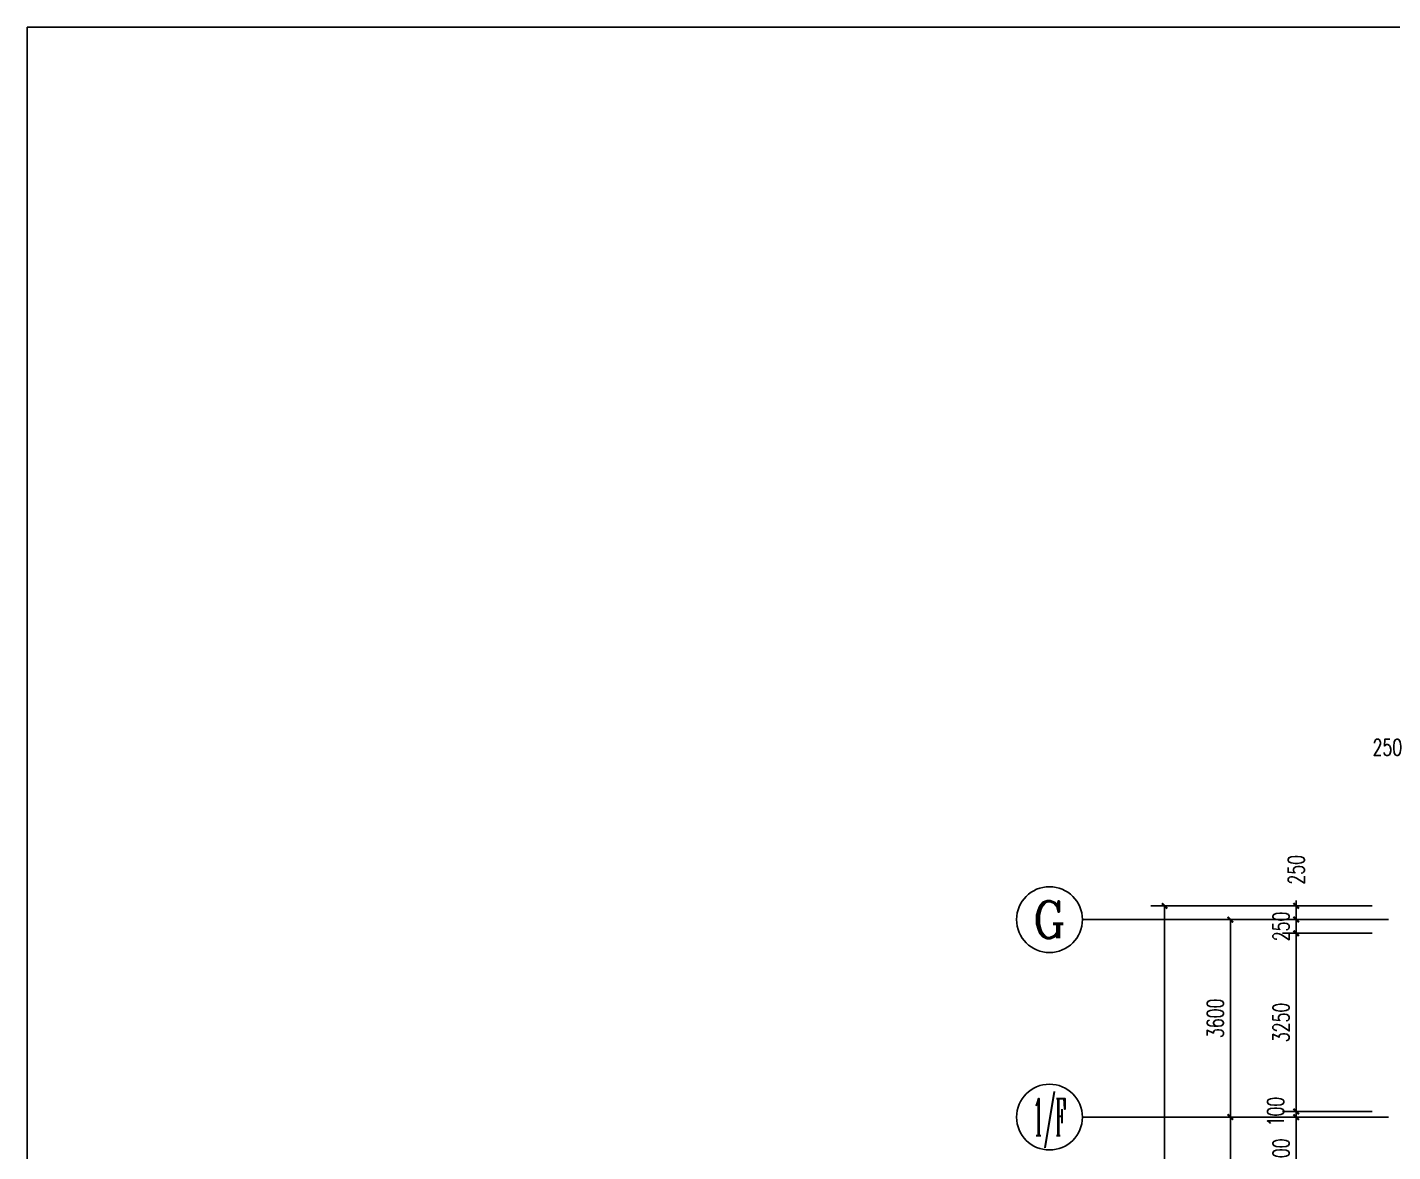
# Model space of a CAD drawing. Extents: x 392800 to 1041602, y -388882 to -94077.
# Drawn here: x 392800 to 417702, y -187086 to -166588 of the extents above; entities that cross this region are included whole.
import ezdxf
from ezdxf.enums import TextEntityAlignment as Align

# ---------------------------------------------------------------- set-up
doc = ezdxf.new("R2010")
doc.units = 0
doc.header["$LTSCALE"] = 1000
doc.header["$MEASUREMENT"] = 0
for name, color, linetype in [('AXIS_TEXT', 7, 'Continuous'), ('IBS-完成面', 2, 'Continuous'), ('IBS-轴号', 160, 'Continuous'), ('IBS－外尺寸标注', 51, 'Continuous')]:
    doc.layers.add(name, color=color, linetype=linetype)
doc.styles.add('_TCH_DIM_T3', font='SIMPLEX', dxfattribs={"width": 0.705882, "bigfont": 'GBCBIG'})
doc.styles.add('COMPLEX', font='COMPLEX')
doc.dimstyles.new('_TCH_ARCH&&100', dxfattribs={"dimtxt": 297.5, "dimasz": 100, "dimexe": 250, "dimexo": 300, "dimgap": 126.25, "dimtad": 1, "dimdec": 0, "dimzin": 0, "dimdsep": 46, "dimtxsty": '_TCH_DIM_T3', "dimblk": 'ARCHTICK', "dimcen": 0.09, "dimclrt": 7, "dimazin": 2, "dimtfac": 1, "dimtdec": 0, "dimtix": 1, "dimtmove": 2, "dimatfit": 3, "dimfxl": 1, "dimtolj": 1, "dimtzin": 0, "dimarcsym": 0})

# ---------------------------------------------------------------- blocks, each defined once
blk = doc.blocks.new('_ArchTick')
at = {"color": 0, "linetype": 'ByBlock', "const_width": 0.4}
blk.add_lwpolyline([(-0.5, -0.5), (0.5, 0.5)], dxfattribs=at)
blk = doc.blocks.new('*D261')
at = {"layer": 'Defpoints', "color": 0, "transparency": 16777216}
for p in [(415942, -186355), (417627, -186355), (417627, -186455)]:
    blk.add_point(p, dxfattribs=at)
at = {"layer": 'IBS－外尺寸标注', "color": 0, "lineweight": -2, "transparency": 16777216}
for p, q in [((415942, -186355), (415942, -186255)), ((417327, -186355), (415692, -186355)), ((417327, -186455), (415692, -186455)), ((415942, -186455), (415942, -186355)), ((415942, -186455), (415942, -186555))]:
    blk.add_line(p, q, dxfattribs=at)
at = {"layer": 'IBS－外尺寸标注', "color": 0, "lineweight": -2, "transparency": 16777216, "xscale": 100, "yscale": 100, "zscale": 100}
for p, rotation in [((415942, -186355), 270), ((415942, -186455), 90)]:
    blk.add_blockref('_ArchTick', p, dxfattribs=dict(at, rotation=rotation))
at = {"layer": 'IBS－外尺寸标注', "color": 7, "transparency": 16777216, "insert": (415567, -186355), "char_height": 297.5, "attachment_point": 5, "rotation": 90, "style": '_TCH_DIM_T3'}
blk.add_mtext('\\A1;100', dxfattribs=at)
blk = doc.blocks.new('*D262')
at = {"layer": 'Defpoints', "color": 0, "transparency": 16777216}
for p in [(417627, -182855), (415942, -183105), (417627, -183105)]:
    blk.add_point(p, dxfattribs=at)
at = {"layer": 'IBS－外尺寸标注', "color": 0, "lineweight": -2, "transparency": 16777216}
for p, q in [((415942, -182855), (415942, -182755)), ((417327, -182855), (415692, -182855)), ((415942, -182855), (415942, -183105)), ((417327, -183105), (415692, -183105)), ((415942, -183105), (415942, -183205))]:
    blk.add_line(p, q, dxfattribs=at)
at = {"layer": 'IBS－外尺寸标注', "color": 0, "lineweight": -2, "transparency": 16777216, "xscale": 100, "yscale": 100, "zscale": 100}
for p, rotation in [((415942, -182855), 270), ((415942, -183105), 90)]:
    blk.add_blockref('_ArchTick', p, dxfattribs=dict(at, rotation=rotation))
at = {"layer": 'IBS－外尺寸标注', "color": 7, "transparency": 16777216, "insert": (415667, -182980), "char_height": 297.5, "attachment_point": 5, "rotation": 90, "style": '_TCH_DIM_T3'}
blk.add_mtext('\\A1;250', dxfattribs=at)
blk = doc.blocks.new('*D263')
at = {"layer": 'Defpoints', "color": 0, "transparency": 16777216}
for p in [(415942, -182605), (417627, -182605), (417627, -182855)]:
    blk.add_point(p, dxfattribs=at)
at = {"layer": 'IBS－外尺寸标注', "color": 0, "lineweight": -2, "transparency": 16777216}
for p, q in [((415942, -182605), (415942, -182505)), ((417327, -182605), (415692, -182605)), ((415942, -182855), (415942, -182605)), ((417327, -182855), (415692, -182855)), ((415942, -182855), (415942, -182955))]:
    blk.add_line(p, q, dxfattribs=at)
at = {"layer": 'IBS－外尺寸标注', "color": 0, "lineweight": -2, "transparency": 16777216, "xscale": 100, "yscale": 100, "zscale": 100}
for p, rotation in [((415942, -182605), 270), ((415942, -182855), 90)]:
    blk.add_blockref('_ArchTick', p, dxfattribs=dict(at, rotation=rotation))
at = {"layer": 'IBS－外尺寸标注', "color": 7, "transparency": 16777216, "insert": (415942, -181947), "char_height": 297.5, "attachment_point": 5, "rotation": 90, "style": '_TCH_DIM_T3'}
blk.add_mtext('\\A1;250', dxfattribs=at)
blk = doc.blocks.new('*D283')
at = {"layer": 'Defpoints', "color": 0, "transparency": 16777216}
for p in [(418127, -179714), (418127, -182109), (418377, -182109)]:
    blk.add_point(p, dxfattribs=at)
at = {"layer": 'IBS－外尺寸标注', "color": 0, "lineweight": -2, "transparency": 16777216}
for p, q in [((418127, -181809), (418127, -179464)), ((418377, -181809), (418377, -179464)), ((418127, -179714), (418027, -179714)), ((418377, -179714), (418127, -179714)), ((418377, -179714), (418477, -179714))]:
    blk.add_line(p, q, dxfattribs=at)
at = {"layer": 'IBS－外尺寸标注', "color": 0, "lineweight": -2, "transparency": 16777216, "xscale": 100, "yscale": 100, "zscale": 100}
blk.add_blockref('_ArchTick', (418127, -179714), dxfattribs=at)
at = {"layer": 'IBS－外尺寸标注', "color": 0, "lineweight": -2, "transparency": 16777216, "xscale": 100, "yscale": 100, "zscale": 100, "rotation": 180}
blk.add_blockref('_ArchTick', (418377, -179714), dxfattribs=at)
at = {"layer": 'IBS－外尺寸标注', "color": 7, "transparency": 16777216, "insert": (417605, -179714), "char_height": 297.5, "attachment_point": 5, "style": '_TCH_DIM_T3'}
blk.add_mtext('\\A1;250', dxfattribs=at)
blk = doc.blocks.new('*D324')
at = {"layer": 'Defpoints', "color": 0, "transparency": 16777216}
for p in [(415942, -183105), (417627, -183105), (417627, -186355)]:
    blk.add_point(p, dxfattribs=at)
at = {"layer": 'IBS－外尺寸标注', "color": 0, "lineweight": -2, "transparency": 16777216}
for p, q in [((417327, -183105), (415692, -183105)), ((415942, -186355), (415942, -183105)), ((417327, -186355), (415692, -186355))]:
    blk.add_line(p, q, dxfattribs=at)
at = {"layer": 'IBS－外尺寸标注', "color": 0, "lineweight": -2, "transparency": 16777216, "xscale": 100, "yscale": 100, "zscale": 100}
for p, rotation in [((415942, -183105), 90), ((415942, -186355), 270)]:
    blk.add_blockref('_ArchTick', p, dxfattribs=dict(at, rotation=rotation))
at = {"layer": 'IBS－外尺寸标注', "color": 7, "transparency": 16777216, "insert": (415667, -184730), "char_height": 297.5, "attachment_point": 5, "rotation": 90, "style": '_TCH_DIM_T3'}
blk.add_mtext('\\A1;3250', dxfattribs=at)
blk = doc.blocks.new('*D327')
at = {"layer": 'Defpoints', "color": 0, "transparency": 16777216}
for p in [(415942, -186455), (417627, -186455), (417627, -187955)]:
    blk.add_point(p, dxfattribs=at)
at = {"layer": 'IBS－外尺寸标注', "color": 0, "lineweight": -2, "transparency": 16777216}
for p, q in [((417327, -186455), (415692, -186455)), ((415942, -187955), (415942, -186455)), ((417327, -187955), (415692, -187955))]:
    blk.add_line(p, q, dxfattribs=at)
at = {"layer": 'IBS－外尺寸标注', "color": 0, "lineweight": -2, "transparency": 16777216, "xscale": 100, "yscale": 100, "zscale": 100}
for p, rotation in [((415942, -186455), 90), ((415942, -187955), 270)]:
    blk.add_blockref('_ArchTick', p, dxfattribs=dict(at, rotation=rotation))
at = {"layer": 'IBS－外尺寸标注', "color": 7, "transparency": 16777216, "insert": (415667, -187205), "char_height": 297.5, "attachment_point": 5, "rotation": 90, "style": '_TCH_DIM_T3'}
blk.add_mtext('\\A1;1500', dxfattribs=at)
blk = doc.blocks.new('*D335')
at = {"layer": 'Defpoints', "color": 0, "transparency": 16777216}
for p in [(417627, -182605), (413542, -216705), (417627, -216705)]:
    blk.add_point(p, dxfattribs=at)
at = {"layer": 'IBS－外尺寸标注', "color": 0, "lineweight": -2, "transparency": 16777216}
for p, q in [((417327, -182605), (413292, -182605)), ((413542, -182605), (413542, -216705)), ((417327, -216705), (413292, -216705))]:
    blk.add_line(p, q, dxfattribs=at)
at = {"layer": 'IBS－外尺寸标注', "color": 0, "lineweight": -2, "transparency": 16777216, "xscale": 100, "yscale": 100, "zscale": 100}
for p, rotation in [((413542, -182605), 90), ((413542, -216705), 270)]:
    blk.add_blockref('_ArchTick', p, dxfattribs=dict(at, rotation=rotation))
at = {"layer": 'IBS－外尺寸标注', "color": 7, "transparency": 16777216, "insert": (413267, -199655), "char_height": 297.5, "attachment_point": 5, "rotation": 90, "style": '_TCH_DIM_T3'}
blk.add_mtext('\\A1;34100', dxfattribs=at)
blk = doc.blocks.new('*D340')
at = {"layer": 'Defpoints', "color": 0, "transparency": 16777216}
for p in [(417627, -186455), (414742, -191255), (417627, -191255)]:
    blk.add_point(p, dxfattribs=at)
at = {"layer": 'IBS－外尺寸标注', "color": 0, "lineweight": -2, "transparency": 16777216}
for p, q in [((417327, -186455), (414492, -186455)), ((414742, -186455), (414742, -191255)), ((417327, -191255), (414492, -191255))]:
    blk.add_line(p, q, dxfattribs=at)
at = {"layer": 'IBS－外尺寸标注', "color": 0, "lineweight": -2, "transparency": 16777216, "xscale": 100, "yscale": 100, "zscale": 100}
for p, rotation in [((414742, -186455), 90), ((414742, -191255), 270)]:
    blk.add_blockref('_ArchTick', p, dxfattribs=dict(at, rotation=rotation))
at = {"layer": 'IBS－外尺寸标注', "color": 7, "transparency": 16777216, "insert": (414292, -189155), "char_height": 297.5, "attachment_point": 5, "rotation": 90, "style": '_TCH_DIM_T3'}
blk.add_mtext('\\A1;4800', dxfattribs=at)
blk = doc.blocks.new('*D341')
at = {"layer": 'Defpoints', "color": 0, "transparency": 16777216}
for p in [(417627, -182855), (414742, -186455), (417627, -186455)]:
    blk.add_point(p, dxfattribs=at)
at = {"layer": 'IBS－外尺寸标注', "color": 0, "lineweight": -2, "transparency": 16777216}
for p, q in [((417327, -182855), (414492, -182855)), ((414742, -182855), (414742, -186455)), ((417327, -186455), (414492, -186455))]:
    blk.add_line(p, q, dxfattribs=at)
at = {"layer": 'IBS－外尺寸标注', "color": 0, "lineweight": -2, "transparency": 16777216, "xscale": 100, "yscale": 100, "zscale": 100}
for p, rotation in [((414742, -182855), 90), ((414742, -186455), 270)]:
    blk.add_blockref('_ArchTick', p, dxfattribs=dict(at, rotation=rotation))
at = {"layer": 'IBS－外尺寸标注', "color": 7, "transparency": 16777216, "insert": (414467, -184655), "char_height": 297.5, "attachment_point": 5, "rotation": 90, "style": '_TCH_DIM_T3'}
blk.add_mtext('\\A1;3600', dxfattribs=at)
blk = doc.blocks.new('_AXISO')
blk.add_circle((0, 0), 0.5)
at = {"layer": 'AXIS_TEXT', "style": 'COMPLEX', "width": 1.041667}
blk.add_attdef('A', text='', height=0.56, dxfattribs=at).set_placement((-0.25, -0.28), (0.25, -0.28), align=Align.FIT)

msp = doc.modelspace()

# ---------------------------------------------------------------- linework, layer by layer
at = {"layer": 'IBS-完成面'}
msp.add_lwpolyline([(392799.5, -166588.4), (484085.2, -166588.4), (484085.2, -248691), (392799.5, -248691)], close=True, dxfattribs=at)
at = {"layer": 'IBS-轴号'}
for p, q in [((412042.3, -182855), (417627.2, -182855)), ((412042.3, -186455), (417627.2, -186455))]:
    msp.add_line(p, q, dxfattribs=at)

# ---------------------------------------------------------------- block references
at = {"layer": 'IBS-轴号', "xscale": 1200, "yscale": 1200, "zscale": 1200}
msp.add_blockref('_AXISO', (411442.3, -182855), dxfattribs=at).add_auto_attribs({'A': 'G'})
at = {"layer": 'IBS-轴号'}
ref = msp.add_blockref('_AXISO', (411442.3, -186455), dxfattribs=dict(at, xscale=1200, yscale=1200, zscale=1200))
ref.add_attrib('A', '1/F', dxfattribs={"layer": 'AXIS_TEXT', "height": 672, "style": 'COMPLEX', "width": 0.353774}).set_placement((411142.3, -186791), (411742.3, -186791), align=Align.FIT)

# ---------------------------------------------------------------- dimensions: what is measured, and where the dimension line sits
at = {"layer": 'IBS－外尺寸标注'}
dim = msp.add_linear_dim(base=(418127.2, -179714.1), p1=(418377.2, -182109.2), p2=(418127.2, -182109.2), dimstyle='_TCH_ARCH&&100', dxfattribs=at)
dim.commit()
dim.dimension.update_dxf_attribs({"geometry": '*D283', "text_midpoint": (417604.6, -179714.1), "dimtype": 160})
for base, p1, p2, picture, middle in [((415942.3, -182605), (417627.2, -182855), (417627.2, -182605), '*D263', (415942.3, -181947.1)), ((415942.3, -186355), (417627.2, -186455), (417627.2, -186355), '*D261', (415567.3, -186355)), ((414742.3, -191255), (417627.2, -186455), (417627.2, -191255), '*D340', (414292.3, -189155))]:
    dim = msp.add_linear_dim(base=base, p1=p1, p2=p2, angle=90, dimstyle='_TCH_ARCH&&100', dxfattribs=at)
    dim.commit()
    dim.dimension.update_dxf_attribs({"geometry": picture, "text_midpoint": middle, "dimtype": 160})
for p1, p2, distance, picture, middle in [((417627.2, -182605), (417627.2, -216705), -4084.9, '*D335', (413267.3, -199655)), ((417627.2, -182855), (417627.2, -186455), -2884.9, '*D341', (414467.3, -184655))]:
    dim = msp.add_aligned_dim(p1=p1, p2=p2, distance=distance, dimstyle='_TCH_ARCH&&100', dxfattribs=at)
    dim.commit()
    dim.dimension.update_dxf_attribs({"geometry": picture, "text_midpoint": middle})
for base, p1, p2, picture, middle in [((415942.3, -183105), (417627.2, -182855), (417627.2, -183105), '*D262', (415667.3, -182980)), ((415942.3, -183105), (417627.2, -186355), (417627.2, -183105), '*D324', (415667.3, -184730)), ((415942.3, -186455), (417627.2, -187955), (417627.2, -186455), '*D327', (415667.3, -187205))]:
    dim = msp.add_linear_dim(base=base, p1=p1, p2=p2, angle=90, dimstyle='_TCH_ARCH&&100', dxfattribs=at)
    dim.commit()
    dim.dimension.update_dxf_attribs({"geometry": picture, "text_midpoint": middle})

doc.saveas('drawing.dxf')
